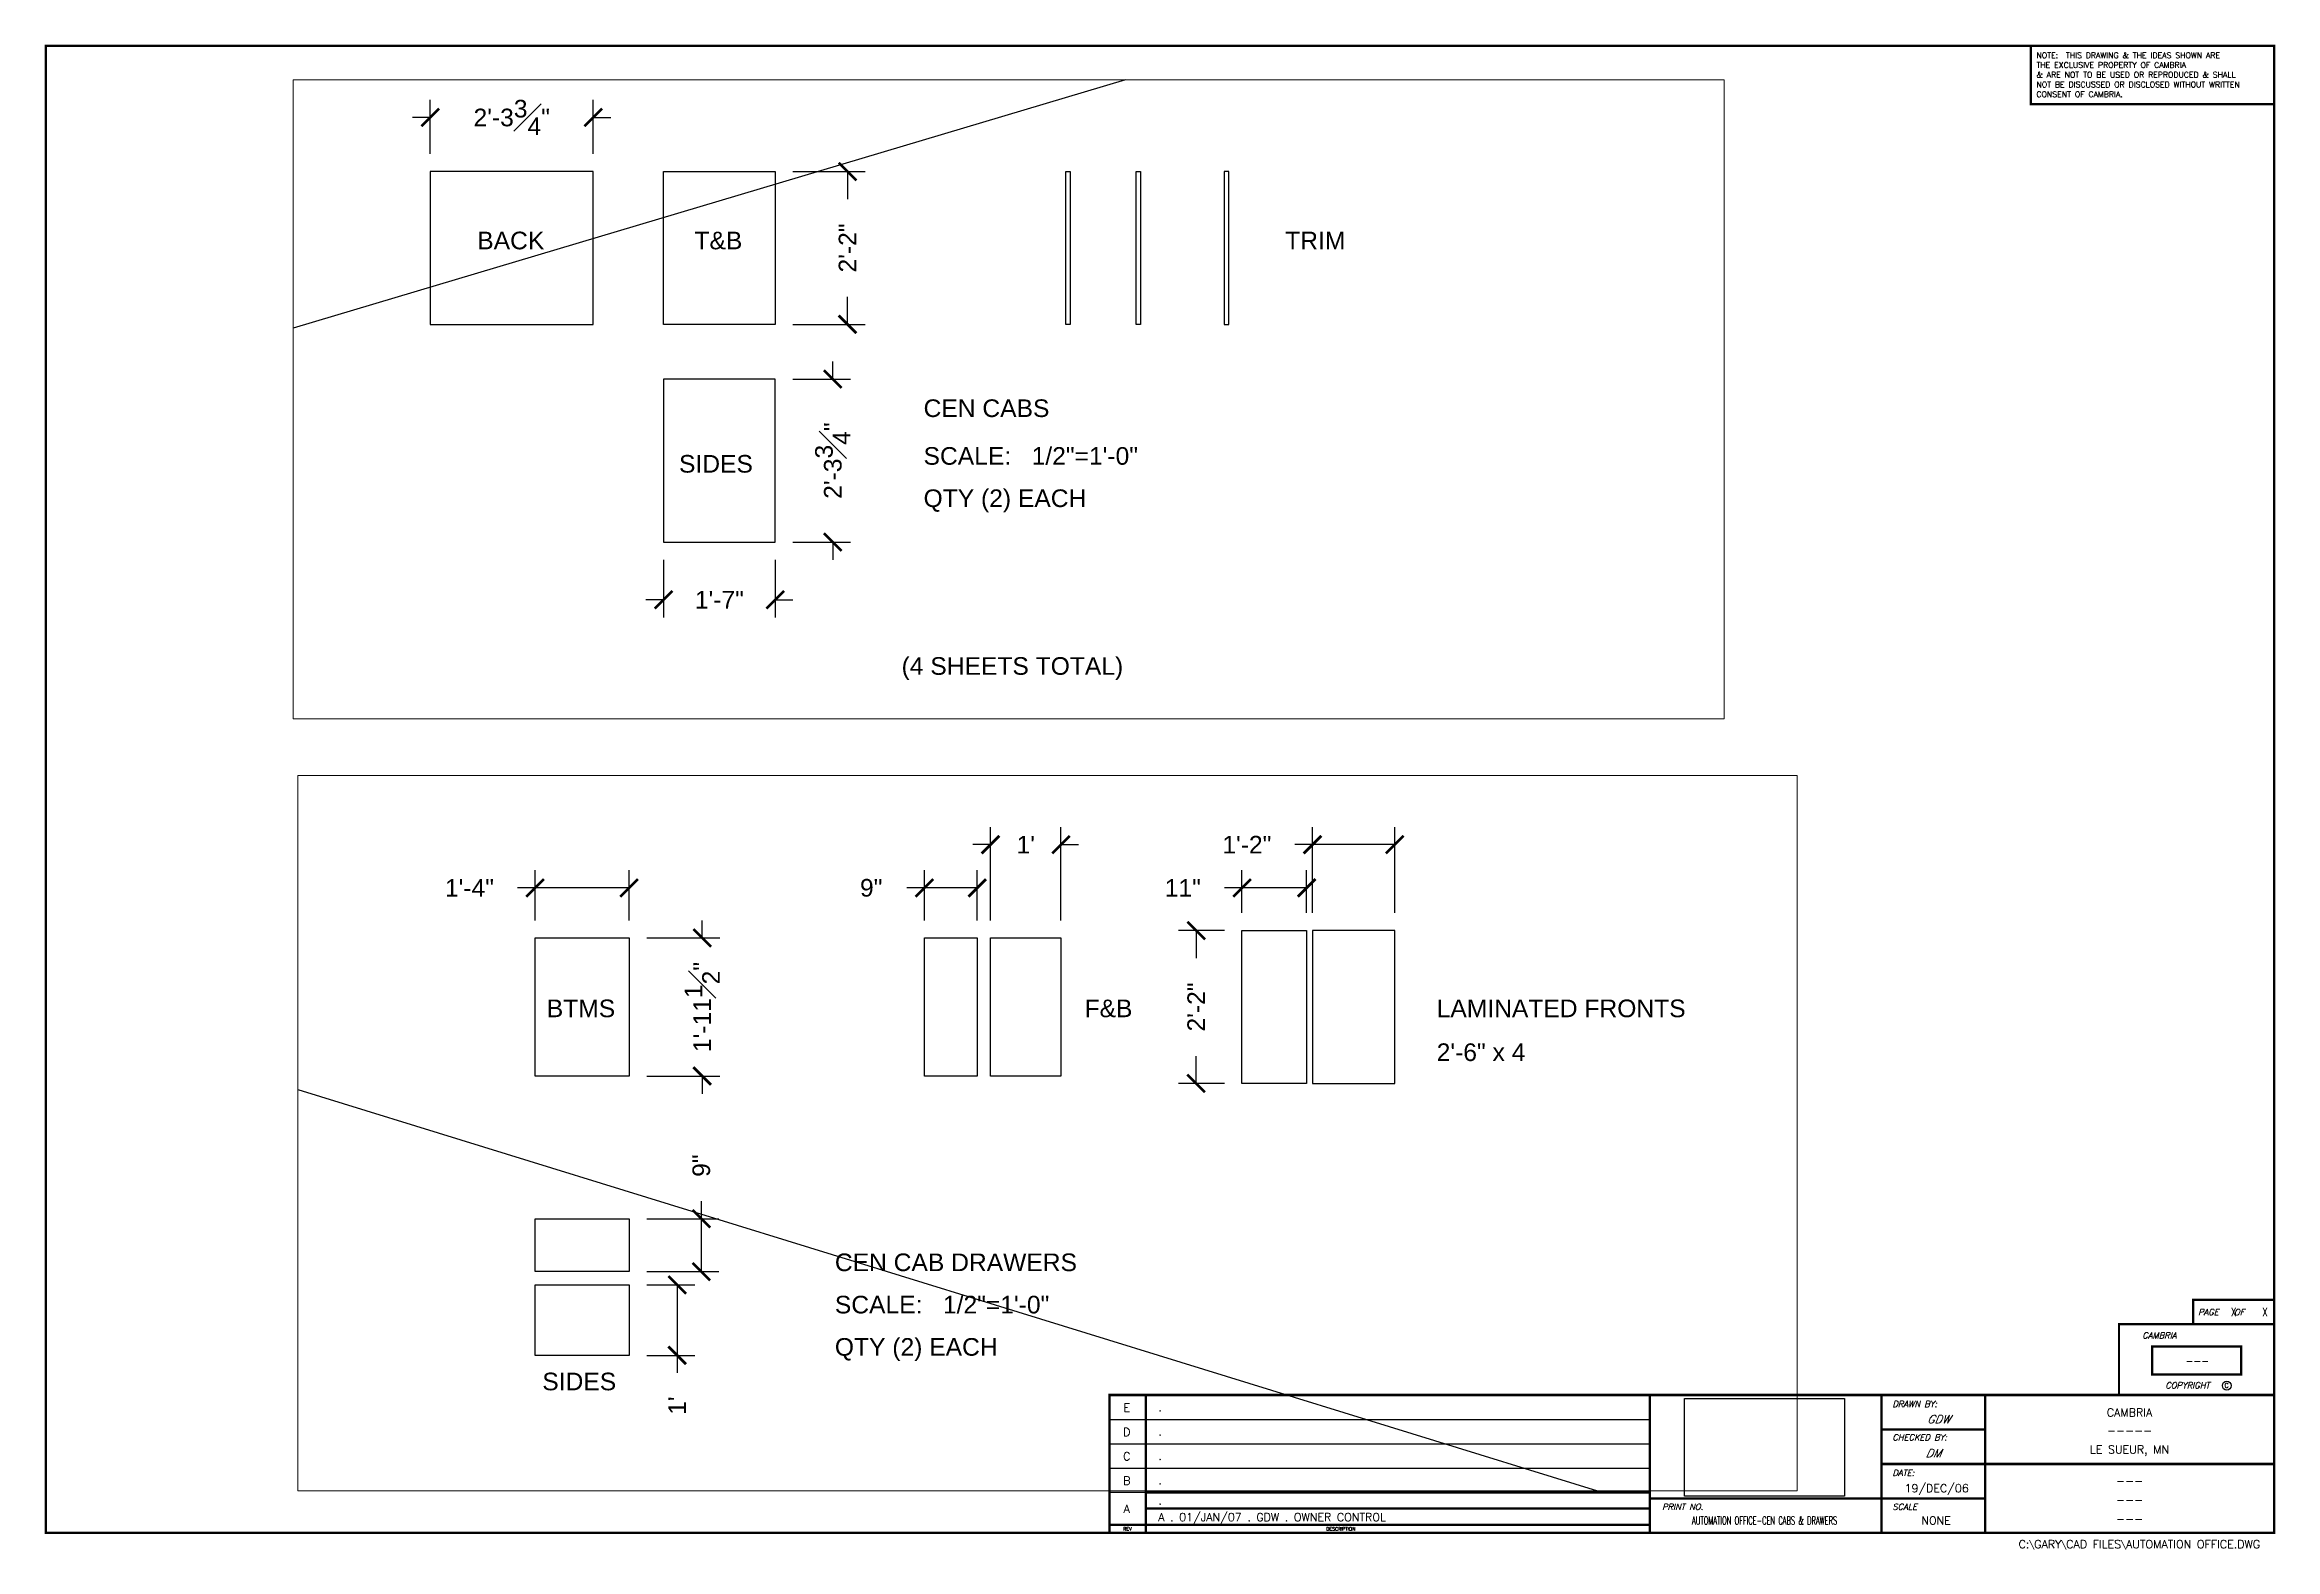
# Paper-space layout 'Cen Cabs & Drawers' of a CAD drawing. Header units: inches. Extents: x 0 to 15.8, y -0.1 to 10.6.
# The model-space entities are those that its viewports show. They can reach past a viewport. Long polylines and large blocks are cut down to what shows.
import ezdxf
from ezdxf.enums import TextEntityAlignment as Align

# ---------------------------------------------------------------- set-up
doc = ezdxf.new("R2010")
doc.units = ezdxf.units.IN
doc.header["$LTSCALE"] = 0.5
doc.header["$MEASUREMENT"] = 0
doc.header["$PDMODE"] = 34
doc.layers.get('0').update_dxf_attribs({"color": 1})
for name, color, linetype in [('Dim', 33, 'Continuous'), ('Nova_Attributes', 7, 'Continuous'), ('Nova_Border', 5, 'Continuous'), ('Text', 30, 'Continuous')]:
    doc.layers.add(name, color=color, linetype=linetype)
doc.layers.add('vPorts', color=111, linetype='Continuous', plot=False)
doc.styles.add('Arial', font='ARIAL.TTF')
doc.styles.add('ITALIC', font='ITALIC.SHX')
doc.styles.add('ROMANS', font='romans.shx', dxfattribs={"width": 0.85})
doc.styles.add('SHX', font='scriptc', dxfattribs={"oblique": 10})
doc.styles.get("Standard").update_dxf_attribs({"font": 'simplex.shx'})
doc.dimstyles.get("Standard").update_dxf_attribs({"dimtxt": 0.18, "dimasz": 0.18, "dimexe": 0.0625, "dimexo": 0.0625, "dimgap": 0.09, "dimtad": 0, "dimtih": 1, "dimtoh": 1, "dimdec": 4, "dimzin": 0, "dimdsep": 46, "dimtxsty": 'Standard', "dimcen": 0.09, "dimclrt": 92, "dimadec": 0, "dimazin": 0, "dimtfac": 1, "dimtdec": 4, "dimtofl": 0, "dimtmove": 0, "dimatfit": 3, "dimfxl": 0, "dimtolj": 1, "dimtzin": 0, "dimarcsym": 0})
picture_1 = doc.add_image_def('image1.bmp', size_in_pixel=(159, 97))

# ---------------------------------------------------------------- blocks, each defined once
blk = doc.blocks.new('Cambria Title Block')
for p, q in [((65.75, 8.65), (137.57, 8.65)), ((65.75, 0.15), (65.75, 8.65)), ((67.99, 0.15), (67.99, 8.65)), ((99.07, 0.15), (99.07, 8.65)), ((113.35, 0.15), (113.35, 8.65)), ((119.75, 0.15), (119.75, 8.65)), ((65.75, 7.15), (99.07, 7.15)), ((65.75, 5.65), (99.07, 5.65)), ((113.35, 6.53), (119.75, 6.53)), ((65.75, 4.15), (99.07, 4.15)), ((113.35, 4.4), (137.57, 4.4)), ((65.75, 2.65), (99.07, 2.65)), ((67.99, 1.65), (99.07, 1.65)), ((99.07, 2.27), (119.75, 2.27)), ((65.75, 0.65), (99.07, 0.65)), ((65.75, 0.15), (137.57, 0.15))]:
    blk.add_line(p, q)
at = {"const_width": 0.15}
blk.add_lwpolyline([(137.57, 0.15), (0.15, 0.15), (0.15, 91.85), (137.57, 91.85)], close=True, dxfattribs=at)
for points, const_width in [([(122.57, 91.85), (122.57, 88.25), (137.57, 88.25)], 0.15), ([(137.57, 14.52), (132.57, 14.52), (132.57, 13.02)], 0.15), ([(137.57, 13.02), (128, 13.02), (128, 8.65)], 0.14), ([(135.53, 11.65), (130.04, 11.65), (130.04, 9.92), (135.53, 9.92), (135.53, 11.65)], 0.14), ([(137.57, 8.65), (65.75, 8.65), (65.75, 0.15)], 0.15), ([(67.99, 8.65), (67.99, 0.15)], 0.15), ([(99.07, 8.65), (99.07, 0.15)], 0.15), ([(113.35, 8.65), (113.35, 0.15)], 0.15), ([(119.75, 8.65), (119.75, 0.15)], 0.15), ([(113.35, 6.53), (119.75, 6.53)], 0.15), ([(137.57, 4.4), (113.35, 4.4)], 0.15), ([(67.99, 2.65), (99.07, 2.65)], 0.15), ([(67.99, 1.65), (99.07, 1.65)], 0.15), ([(119.75, 2.27), (99.07, 2.27)], 0.15), ([(99.07, 0.65), (65.75, 0.65)], 0.15)]:
    blk.add_lwpolyline(points, dxfattribs=dict(const_width=const_width))
blk.add_circle((134.65, 9.23), 0.274)
for s, p in [('THE EXCLUSIVE PROPERTY OF CAMBRIA', (122.91, 90.49)), ('NOTE:  THIS DRAWING & THE IDEAS SHOWN ARE', (122.91, 91.09)), ('& ARE NOT TO BE USED OR REPRODUCED & SHALL', (122.91, 89.89)), ('NOT BE DISCUSSED OR DISCLOSED WITHOUT WRITTEN', (122.91, 89.29)), ('CONSENT OF CAMBRIA.', (122.91, 88.69))]:
    blk.add_text(s, height=0.35).set_placement(p)
for s, height, style, p in [('PAGE   OF    ', 0.375, 'ITALIC', (132.88, 13.58)), ('CAMBRIA', 0.375, 'ITALIC', (129.44, 12.14)), ('DRAWN BY:', 0.375, 'ITALIC', (114.03, 7.91)), ('COPYRIGHT', 0.375, 'ITALIC', (130.86, 9.06)), ('C', 0.281, 'ROMANS', (134.51, 9.1)), ('CHECKED BY:', 0.375, 'ITALIC', (114.03, 5.85)), ('DATE:', 0.375, 'ITALIC', (114.03, 3.66)), ('PRINT NO.', 0.375, 'ITALIC', (99.82, 1.57)), ('SCALE', 0.375, 'ITALIC', (114.03, 1.57))]:
    blk.add_text(s, height=height, dxfattribs=dict(style=style)).set_placement(p)
at = {"width": 0.75}
for p in [(135.08, 13.52), (137.01, 13.52)]:
    blk.add_text('X', height=0.5, dxfattribs=at).set_placement(p, align=Align.CENTER)
for s, height, p in [('E', 0.5, (66.81, 7.62)), ('D', 0.5, (66.81, 6.12)), ('C', 0.5, (66.81, 4.62)), ('B', 0.5, (66.81, 3.12)), ('A', 0.5, (66.81, 1.38)), ('REV', 0.21, (66.86, 0.29)), ('DESCRIPTION', 0.21, (80.01, 0.29))]:
    blk.add_text(s, height=height).set_placement(p, align=Align.CENTER)
at = {"layer": 'Nova_Attributes', "style": 'ITALIC'}
blk.add_attdef('CHKD_DATE', text='', height=0.432, dxfattribs=at).set_placement((132.78, 10.53), align=Align.CENTER)
at = {"layer": 'Nova_Attributes'}
for tag, p in [('REV6', (68.76, 7.66)), ('REV5', (68.76, 6.16)), ('REV4', (68.76, 4.66)), ('REV3', (68.76, 3.16)), ('REV2', (68.76, 1.89)), ('REV1', (68.76, 0.87))]:
    blk.add_attdef(tag, p, '', height=0.5, dxfattribs=at)
at = {"layer": 'Nova_Attributes', "style": 'SHX', "oblique": 10}
for tag, p in [('DRW', (116.87, 6.91)), ('CHKD', (116.55, 4.81))]:
    blk.add_attdef(tag, text='', height=0.5, dxfattribs=at).set_placement(p, align=Align.CENTER)
at = {"layer": 'Nova_Attributes'}
for tag, p in [('CUSTOMER', (128.65, 7.32)), ('LOCATION', (128.65, 5.04)), ('PROJECT', (128.65, 6.2)), ('DRW_DATE', (116.76, 2.66)), ('DESC_1', (128.65, 3.11)), ('DESC_2', (128.65, 1.93)), ('DWG_NUM', (106.14, 0.66)), ('SCALE', (116.73, 0.66)), ('DESC_3', (128.65, 0.76))]:
    blk.add_attdef(tag, text='', height=0.5, dxfattribs=at).set_placement(p, align=Align.CENTER)
blk.add_attdef('FILE', text='', height=0.5, dxfattribs=at).set_placement((136.71, -0.8), align=Align.RIGHT)
image = blk.add_image(picture_1, insert=(101.21, 2.42), size_in_units=(9.87, 6.02))
image.dxf.flags = 7
blk = doc.blocks.new('_ArchTick')
at = {"color": 0, "linetype": 'ByBlock', "const_width": 0.15}
blk.add_lwpolyline([(-0.5, -0.5), (0.5, 0.5)], dxfattribs=at)
blk = doc.blocks.new('*D82')
at = {"layer": 'Defpoints', "color": 0}
for p in [(794.17, -603.07), (794.17, -629.07), (806.48, -629.07)]:
    blk.add_point(p, dxfattribs=at)
at = {"layer": 'Dim', "color": 0, "lineweight": -2}
for p, q in [((797.17, -603.07), (809.48, -603.07)), ((806.48, -603.07), (806.48, -607.74)), ((806.48, -629.07), (806.48, -624.41)), ((797.17, -629.07), (809.48, -629.07))]:
    blk.add_line(p, q, dxfattribs=at)
at = {"layer": 'Dim', "color": 0, "lineweight": -2, "xscale": 3, "yscale": 3, "zscale": 3}
for p, rotation in [((806.48, -603.07), 90), ((806.48, -629.07), 270)]:
    blk.add_blockref('_ArchTick', p, dxfattribs=dict(at, rotation=rotation))
at = {"layer": 'Dim', "color": 92, "insert": (806.48, -616.07), "char_height": 3, "attachment_point": 5, "rotation": 90, "style": 'Arial'}
blk.add_mtext('\\A1;2\'-2"', dxfattribs=at)
blk = doc.blocks.new('*D83')
at = {"layer": 'Defpoints', "color": 0}
for p in [(794.17, -638.38), (794.17, -666.13), (803.97, -666.13)]:
    blk.add_point(p, dxfattribs=at)
at = {"layer": 'Dim', "color": 0, "lineweight": -2}
for p, q in [((803.97, -638.38), (803.97, -635.38)), ((797.17, -638.38), (806.97, -638.38)), ((797.17, -666.13), (806.97, -666.13)), ((803.97, -666.13), (803.97, -669.13))]:
    blk.add_line(p, q, dxfattribs=at)
at = {"layer": 'Dim', "color": 0, "lineweight": -2, "xscale": 3, "yscale": 3, "zscale": 3}
for p, rotation in [((803.97, -638.38), 270), ((803.97, -666.13), 90)]:
    blk.add_blockref('_ArchTick', p, dxfattribs=dict(at, rotation=rotation))
at = {"layer": 'Dim', "color": 92, "insert": (803.97, -652.26), "char_height": 3, "attachment_point": 5, "rotation": 90, "style": 'Arial'}
blk.add_mtext('\\A1;2\'-3{\\H1.000000x;\\S3#4;}"', dxfattribs=at)
blk = doc.blocks.new('*D84')
at = {"layer": 'Defpoints', "color": 0}
for p in [(775.17, -666.13), (794.17, -666.13), (775.17, -675.94)]:
    blk.add_point(p, dxfattribs=at)
at = {"layer": 'Dim', "color": 0, "lineweight": -2}
for p, q in [((775.17, -669.13), (775.17, -678.94)), ((794.17, -669.13), (794.17, -678.94)), ((775.17, -675.94), (772.17, -675.94)), ((794.17, -675.94), (797.17, -675.94))]:
    blk.add_line(p, q, dxfattribs=at)
at = {"layer": 'Dim', "color": 0, "lineweight": -2, "xscale": 3, "yscale": 3, "zscale": 3}
blk.add_blockref('_ArchTick', (775.17, -675.94), dxfattribs=at)
at = {"layer": 'Dim', "color": 0, "lineweight": -2, "xscale": 3, "yscale": 3, "zscale": 3, "rotation": 180}
blk.add_blockref('_ArchTick', (794.17, -675.94), dxfattribs=at)
at = {"layer": 'Dim', "color": 92, "insert": (784.67, -675.94), "char_height": 3, "attachment_point": 5, "style": 'Arial'}
blk.add_mtext('\\A1;1\'-7"', dxfattribs=at)
blk = doc.blocks.new('*D85')
at = {"layer": 'Defpoints', "color": 0}
for p in [(763.21, -593.86), (735.46, -603.07), (763.21, -603.07)]:
    blk.add_point(p, dxfattribs=at)
at = {"layer": 'Dim', "color": 0, "lineweight": -2}
for p, q in [((735.46, -600.07), (735.46, -590.86)), ((763.21, -600.07), (763.21, -590.86)), ((735.46, -593.86), (732.46, -593.86)), ((763.21, -593.86), (766.21, -593.86))]:
    blk.add_line(p, q, dxfattribs=at)
at = {"layer": 'Dim', "color": 0, "lineweight": -2, "xscale": 3, "yscale": 3, "zscale": 3}
blk.add_blockref('_ArchTick', (735.46, -593.86), dxfattribs=at)
at = {"layer": 'Dim', "color": 0, "lineweight": -2, "xscale": 3, "yscale": 3, "zscale": 3, "rotation": 180}
blk.add_blockref('_ArchTick', (763.21, -593.86), dxfattribs=at)
at = {"layer": 'Dim', "color": 92, "insert": (749.33, -593.86), "char_height": 3, "attachment_point": 5, "style": 'Arial'}
blk.add_mtext('\\A1;2\'-3{\\H1.000000x;\\S3#4;}"', dxfattribs=at)
blk = doc.blocks.new('*D97')
at = {"layer": 'Defpoints', "color": 0}
for p in [(797.17, -767.34), (797.17, -776.34), (809.48, -776.34)]:
    blk.add_point(p, dxfattribs=at)
at = {"layer": 'Dim', "color": 0, "lineweight": -2}
for p, q in [((809.48, -767.34), (809.48, -764.34)), ((800.17, -767.34), (812.48, -767.34)), ((809.48, -776.34), (809.48, -767.34)), ((800.17, -776.34), (812.48, -776.34))]:
    blk.add_line(p, q, dxfattribs=at)
at = {"layer": 'Dim', "color": 0, "lineweight": -2, "xscale": 3, "yscale": 3, "zscale": 3}
for p, rotation in [((809.48, -767.34), 90), ((809.48, -776.34), 270)]:
    blk.add_blockref('_ArchTick', p, dxfattribs=dict(at, rotation=rotation))
at = {"layer": 'Dim', "color": 92, "insert": (809.48, -758.3), "char_height": 3, "attachment_point": 5, "rotation": 90, "style": 'Arial'}
blk.add_mtext('\\A1;9"', dxfattribs=at)
blk = doc.blocks.new('*D98')
at = {"layer": 'Defpoints', "color": 0}
for p in [(797.17, -719.55), (809.62, -719.55), (797.17, -743.05)]:
    blk.add_point(p, dxfattribs=at)
at = {"layer": 'Dim', "color": 0, "lineweight": -2}
for p, q in [((809.62, -719.55), (809.62, -716.55)), ((800.17, -719.55), (812.62, -719.55)), ((800.17, -743.05), (812.62, -743.05)), ((809.62, -743.05), (809.62, -746.05))]:
    blk.add_line(p, q, dxfattribs=at)
at = {"layer": 'Dim', "color": 0, "lineweight": -2, "xscale": 3, "yscale": 3, "zscale": 3}
for p, rotation in [((809.62, -719.55), 270), ((809.62, -743.05), 90)]:
    blk.add_blockref('_ArchTick', p, dxfattribs=dict(at, rotation=rotation))
at = {"layer": 'Dim', "color": 92, "insert": (809.62, -731.3), "char_height": 3, "attachment_point": 5, "rotation": 90, "style": 'Arial'}
blk.add_mtext('\\A1;1\'-11{\\H1.000000x;\\S1#2;}"', dxfattribs=at)
blk = doc.blocks.new('*D99')
at = {"layer": 'Defpoints', "color": 0}
for p in [(781.17, -711.03), (781.17, -719.55), (797.17, -719.55)]:
    blk.add_point(p, dxfattribs=at)
at = {"layer": 'Dim', "color": 0, "lineweight": -2}
for p, q in [((781.17, -716.55), (781.17, -708.03)), ((797.17, -716.55), (797.17, -708.03)), ((781.17, -711.03), (778.17, -711.03)), ((797.17, -711.03), (781.17, -711.03))]:
    blk.add_line(p, q, dxfattribs=at)
at = {"layer": 'Dim', "color": 0, "lineweight": -2, "xscale": 3, "yscale": 3, "zscale": 3, "rotation": 180}
blk.add_blockref('_ArchTick', (781.17, -711.03), dxfattribs=at)
at = {"layer": 'Dim', "color": 0, "lineweight": -2, "xscale": 3, "yscale": 3, "zscale": 3}
blk.add_blockref('_ArchTick', (797.17, -711.03), dxfattribs=at)
at = {"layer": 'Dim', "color": 92, "insert": (770.01, -711.03), "char_height": 3, "attachment_point": 5, "style": 'Arial'}
blk.add_mtext('\\A1;1\'-4"', dxfattribs=at)
blk = doc.blocks.new('*D100')
at = {"layer": 'Defpoints', "color": 0}
for p in [(797.17, -778.59), (797.17, -790.59), (805.37, -790.59)]:
    blk.add_point(p, dxfattribs=at)
at = {"layer": 'Dim', "color": 0, "lineweight": -2}
for p, q in [((800.17, -778.59), (808.37, -778.59)), ((805.37, -778.59), (805.37, -790.59)), ((800.17, -790.59), (808.37, -790.59)), ((805.37, -790.59), (805.37, -793.59))]:
    blk.add_line(p, q, dxfattribs=at)
at = {"layer": 'Dim', "color": 0, "lineweight": -2, "xscale": 3, "yscale": 3, "zscale": 3}
for p, rotation in [((805.37, -778.59), 90), ((805.37, -790.59), 270)]:
    blk.add_blockref('_ArchTick', p, dxfattribs=dict(at, rotation=rotation))
at = {"layer": 'Dim', "color": 92, "insert": (805.37, -799.15), "char_height": 3, "attachment_point": 5, "rotation": 90, "style": 'Arial'}
blk.add_mtext("\\A1;1'", dxfattribs=at)
blk = doc.blocks.new('*D101')
at = {"layer": 'Defpoints', "color": 0}
for p in [(858.69, -703.67), (858.69, -719.55), (870.69, -719.55)]:
    blk.add_point(p, dxfattribs=at)
at = {"layer": 'Dim', "color": 0, "lineweight": -2}
for p, q in [((858.69, -716.55), (858.69, -700.67)), ((870.69, -716.55), (870.69, -700.67)), ((858.69, -703.67), (855.69, -703.67)), ((870.69, -703.67), (873.69, -703.67))]:
    blk.add_line(p, q, dxfattribs=at)
at = {"layer": 'Dim', "color": 0, "lineweight": -2, "xscale": 3, "yscale": 3, "zscale": 3}
blk.add_blockref('_ArchTick', (858.69, -703.67), dxfattribs=at)
at = {"layer": 'Dim', "color": 0, "lineweight": -2, "xscale": 3, "yscale": 3, "zscale": 3, "rotation": 180}
blk.add_blockref('_ArchTick', (870.69, -703.67), dxfattribs=at)
at = {"layer": 'Dim', "color": 92, "insert": (864.69, -703.67), "char_height": 3, "attachment_point": 5, "style": 'Arial'}
blk.add_mtext("\\A1;1'", dxfattribs=at)
blk = doc.blocks.new('*D102')
at = {"layer": 'Defpoints', "color": 0}
for p in [(847.44, -711.03), (847.44, -719.55), (856.44, -719.55)]:
    blk.add_point(p, dxfattribs=at)
at = {"layer": 'Dim', "color": 0, "lineweight": -2}
for p, q in [((847.44, -716.55), (847.44, -708.03)), ((856.44, -716.55), (856.44, -708.03)), ((847.44, -711.03), (844.44, -711.03)), ((856.44, -711.03), (847.44, -711.03))]:
    blk.add_line(p, q, dxfattribs=at)
at = {"layer": 'Dim', "color": 0, "lineweight": -2, "xscale": 3, "yscale": 3, "zscale": 3, "rotation": 180}
blk.add_blockref('_ArchTick', (847.44, -711.03), dxfattribs=at)
at = {"layer": 'Dim', "color": 0, "lineweight": -2, "xscale": 3, "yscale": 3, "zscale": 3}
blk.add_blockref('_ArchTick', (856.44, -711.03), dxfattribs=at)
at = {"layer": 'Dim', "color": 92, "insert": (838.39, -711.03), "char_height": 3, "attachment_point": 5, "style": 'Arial'}
blk.add_mtext('\\A1;9"', dxfattribs=at)
blk = doc.blocks.new('*D103')
at = {"layer": 'Defpoints', "color": 0}
for p in [(913.5, -703.67), (913.5, -718.3), (927.5, -718.3)]:
    blk.add_point(p, dxfattribs=at)
at = {"layer": 'Dim', "color": 0, "lineweight": -2}
for p, q in [((913.5, -715.3), (913.5, -700.67)), ((927.5, -715.3), (927.5, -700.67)), ((913.5, -703.67), (910.5, -703.67)), ((927.5, -703.67), (913.5, -703.67))]:
    blk.add_line(p, q, dxfattribs=at)
at = {"layer": 'Dim', "color": 0, "lineweight": -2, "xscale": 3, "yscale": 3, "zscale": 3, "rotation": 180}
blk.add_blockref('_ArchTick', (913.5, -703.67), dxfattribs=at)
at = {"layer": 'Dim', "color": 0, "lineweight": -2, "xscale": 3, "yscale": 3, "zscale": 3}
blk.add_blockref('_ArchTick', (927.5, -703.67), dxfattribs=at)
at = {"layer": 'Dim', "color": 92, "insert": (902.33, -703.67), "char_height": 3, "attachment_point": 5, "style": 'Arial'}
blk.add_mtext('\\A1;1\'-2"', dxfattribs=at)
blk = doc.blocks.new('*D104')
at = {"layer": 'Defpoints', "color": 0}
for p in [(901.5, -711.03), (901.5, -718.3), (912.5, -718.3)]:
    blk.add_point(p, dxfattribs=at)
at = {"layer": 'Dim', "color": 0, "lineweight": -2}
for p, q in [((901.5, -715.3), (901.5, -708.03)), ((912.5, -715.3), (912.5, -708.03)), ((901.5, -711.03), (898.5, -711.03)), ((912.5, -711.03), (901.5, -711.03))]:
    blk.add_line(p, q, dxfattribs=at)
at = {"layer": 'Dim', "color": 0, "lineweight": -2, "xscale": 3, "yscale": 3, "zscale": 3, "rotation": 180}
blk.add_blockref('_ArchTick', (901.5, -711.03), dxfattribs=at)
at = {"layer": 'Dim', "color": 0, "lineweight": -2, "xscale": 3, "yscale": 3, "zscale": 3}
blk.add_blockref('_ArchTick', (912.5, -711.03), dxfattribs=at)
at = {"layer": 'Dim', "color": 92, "insert": (891.43, -711.03), "char_height": 3, "attachment_point": 5, "style": 'Arial'}
blk.add_mtext('\\A1;11"', dxfattribs=at)
blk = doc.blocks.new('*D106')
at = {"layer": 'Defpoints', "color": 0}
for p in [(893.7, -718.3), (901.5, -718.3), (901.5, -744.3)]:
    blk.add_point(p, dxfattribs=at)
at = {"layer": 'Dim', "color": 0, "lineweight": -2}
for p, q in [((898.5, -718.3), (890.7, -718.3)), ((893.7, -718.3), (893.7, -722.97)), ((893.7, -744.3), (893.7, -739.64)), ((898.5, -744.3), (890.7, -744.3))]:
    blk.add_line(p, q, dxfattribs=at)
at = {"layer": 'Dim', "color": 0, "lineweight": -2, "xscale": 3, "yscale": 3, "zscale": 3}
for p, rotation in [((893.7, -718.3), 90), ((893.7, -744.3), 270)]:
    blk.add_blockref('_ArchTick', p, dxfattribs=dict(at, rotation=rotation))
at = {"layer": 'Dim', "color": 92, "insert": (893.7, -731.3), "char_height": 3, "attachment_point": 5, "rotation": 90, "style": 'Arial'}
blk.add_mtext('\\A1;2\'-2"', dxfattribs=at)

msp = doc.modelspace()

# ---------------------------------------------------------------- linework, layer by layer
for p, q in [((72.69154, -538.94454), (1033.10439, -835.61324)), ((1022.70622, -537.05493), (98.21432, -812.93792))]:
    msp.add_line(p, q)
for points in [[(763.20807, -629.07489), (763.20807, -603.07489), (735.45807, -603.07489), (735.45807, -629.07489)], [(775.17223, -603.07489), (794.17223, -603.07489), (794.17223, -629.07489), (775.17223, -629.07489)], [(843.61767, -629.07489), (843.61767, -603.07489), (844.36767, -603.07489), (844.36767, -629.07489)], [(855.61767, -629.07489), (855.61767, -603.07489), (856.36767, -603.07489), (856.36767, -629.07489)], [(871.36767, -629.07489), (871.36767, -603.07489), (870.61767, -603.07489), (870.61767, -629.07489)], [(775.17223, -666.13202), (794.17223, -666.13202), (794.17223, -638.38202), (775.17223, -638.38202)], [(781.17223, -719.55454), (797.17223, -719.55454), (797.17223, -743.05454), (781.17223, -743.05454)], [(847.43592, -743.05454), (847.43592, -719.55454), (856.43592, -719.55454), (856.43592, -743.05454)], [(858.68592, -743.05454), (858.68592, -719.55454), (870.68592, -719.55454), (870.68592, -743.05454)], [(781.17223, -767.33958), (797.17223, -767.33958), (797.17223, -776.33958), (781.17223, -776.33958)], [(781.17223, -778.58958), (797.17223, -778.58958), (797.17223, -790.58958), (781.17223, -790.58958)]]:
    msp.add_lwpolyline(points, close=True)
at = {"color": 3}
for points in [[(901.49766, -744.30454), (901.49766, -718.30454), (912.49766, -718.30454), (912.49766, -744.30454)], [(927.49766, -744.30454), (927.49766, -718.30454), (913.49766, -718.30454), (913.49766, -744.30454)]]:
    msp.add_lwpolyline(points, close=True, dxfattribs=at)

# ---------------------------------------------------------------- texts
at = {"layer": 'Text', "style": 'Arial'}
for s, p in [('BACK', (743.45858, -616.29849)), ('T&B', (780.42987, -616.29849)), ('TRIM', (880.97387, -616.29849)), ('CEN CABS', (819.42417, -644.84286)), ('SIDES', (777.80311, -654.30554)), ('SCALE:   1/2"=1\'-0"', (819.42417, -652.96528)), ('QTY (2) EACH', (819.42417, -660.16498)), ('(4 SHEETS TOTAL)', (815.68508, -688.71649)), ('BTMS', (783.17139, -733.03383)), ('F&B', (874.70257, -733.03383)), ('LAMINATED FRONTS', (934.63773, -733.03383)), ('2\'-6" x 4', (934.63773, -740.49198)), ('CEN CAB DRAWERS', (832.20262, -776.25459)), ('SCALE:   1/2"=1\'-0"', (832.20262, -783.4543)), ('QTY (2) EACH', (832.20262, -790.65401)), ('SIDES', (782.40606, -796.53518))]:
    msp.add_text(s, height=3, dxfattribs=at).set_placement(p)

# ---------------------------------------------------------------- dimensions: what is measured, and where the dimension line sits
at = {"layer": 'Dim'}
for base, p1, p2, picture, middle in [((763.20807, -593.85694), (735.45807, -603.07489), (763.20807, -603.07489), '*D85', (749.33307, -593.85694)), ((775.17223, -675.93685), (794.17223, -666.13202), (775.17223, -666.13202), '*D84', (784.67223, -675.93685)), ((858.68592, -703.66661), (870.68592, -719.55454), (858.68592, -719.55454), '*D101', (864.68592, -703.66661)), ((913.49766, -703.66661), (927.49766, -718.30454), (913.49766, -718.30454), '*D103', (902.33148, -703.66661)), ((781.17223, -711.02863), (797.17223, -719.55454), (781.17223, -719.55454), '*D99', (770.00605, -711.02863)), ((847.43592, -711.02863), (856.43592, -719.55454), (847.43592, -719.55454), '*D102', (838.39184, -711.02863)), ((901.49766, -711.02863), (912.49766, -718.30454), (901.49766, -718.30454), '*D104', (891.42936, -711.02863))]:
    dim = msp.add_linear_dim(base=base, p1=p1, p2=p2, dimstyle='Standard', override={"dimscale": 48, "dimtxt": 0.0625, "dimasz": 0.0625, "dimtih": 0, "dimtoh": 0, "dimlunit": 4, "dimtxsty": 'Arial', "dimblk": 'ArchTick', "dimazin": 1, "dimfrac": 1}, dxfattribs=at)
    dim.commit()
    dim.dimension.update_dxf_attribs({"geometry": picture, "text_midpoint": middle})
for base, p1, p2, angle, picture, middle in [((806.47604, -629.07489), (794.17223, -603.07489), (794.17223, -629.07489), 90, '*D82', (806.47604, -616.07489)), ((803.96893, -666.13202), (794.17223, -638.38202), (794.17223, -666.13202), 270, '*D83', (803.96893, -652.25702)), ((809.61901, -719.55454), (797.17223, -743.05454), (797.17223, -719.55454), 90, '*D98', (809.61901, -731.30454)), ((893.70136, -718.30454), (901.49766, -744.30454), (901.49766, -718.30454), 90, '*D106', (893.70136, -731.30454))]:
    dim = msp.add_linear_dim(base=base, p1=p1, p2=p2, angle=angle, dimstyle='Standard', override={"dimscale": 48, "dimtxt": 0.0625, "dimasz": 0.0625, "dimtih": 0, "dimtoh": 0, "dimlunit": 4, "dimtxsty": 'Arial', "dimblk": 'ArchTick', "dimazin": 1, "dimfrac": 1}, dxfattribs=at)
    dim.commit()
    dim.dimension.update_dxf_attribs({"geometry": picture, "text_midpoint": middle})
for base, p1, p2, picture, middle in [((809.47604, -776.33958), (797.17223, -767.33958), (797.17223, -776.33958), '*D97', (809.47604, -758.2955)), ((805.37348, -790.58958), (797.17223, -778.58958), (797.17223, -790.58958), '*D100', (805.37348, -799.14866))]:
    dim = msp.add_linear_dim(base=base, p1=p1, p2=p2, angle=90, dimstyle='Standard', override={"dimscale": 48, "dimtxt": 0.0625, "dimasz": 0.0625, "dimtih": 0, "dimtoh": 0, "dimlunit": 4, "dimtxsty": 'Arial', "dimblk": 'ArchTick', "dimazin": 1, "dimfrac": 1}, dxfattribs=at)
    dim.commit()
    dim.dimension.update_dxf_attribs({"geometry": picture, "text_midpoint": middle, "dimtype": 160})

psp = doc.layouts.new('Cen Cabs & Drawers')

# ---------------------------------------------------------------- block references
at = {"layer": 'Nova_Border'}
ref = psp.add_blockref('Cambria Title Block', (0, 0), dxfattribs=dict(at, xscale=0.115, yscale=0.115, zscale=0.115))
ref.add_attrib('CUSTOMER', 'CAMBRIA', dxfattribs={"layer": 'Nova_Attributes', "height": 0.0575}).set_placement((14.795, 0.842), align=Align.CENTER)
ref.add_attrib('PROJECT', '-----', dxfattribs={"layer": 'Nova_Attributes', "height": 0.0575}).set_placement((14.795, 0.713), align=Align.CENTER)
ref.add_attrib('LOCATION', 'LE SUEUR, MN', dxfattribs={"layer": 'Nova_Attributes', "height": 0.0575}).set_placement((14.795, 0.58), align=Align.CENTER)
ref.add_attrib('DWG_NUM', 'AUTOMATION OFFICE-CEN CABS & DRAWERS', dxfattribs={"layer": 'Nova_Attributes', "height": 0.0575, "width": 0.6}).set_placement((12.207, 0.076), align=Align.CENTER)
ref.add_attrib('DESC_1', '---', dxfattribs={"layer": 'Nova_Attributes', "height": 0.0575}).set_placement((14.795, 0.358), align=Align.CENTER)
ref.add_attrib('DESC_2', '---', dxfattribs={"layer": 'Nova_Attributes', "height": 0.0575}).set_placement((14.795, 0.222), align=Align.CENTER)
ref.add_attrib('DESC_3', '---', dxfattribs={"layer": 'Nova_Attributes', "height": 0.0575}).set_placement((14.795, 0.088), align=Align.CENTER)
ref.add_attrib('SCALE', 'NONE', dxfattribs={"layer": 'Nova_Attributes', "height": 0.0575}).set_placement((13.423, 0.076), align=Align.CENTER)
ref.add_attrib('DRW', 'GDW', dxfattribs={"layer": 'Nova_Attributes', "height": 0.0575, "style": 'SHX', "oblique": 10}).set_placement((13.44, 0.795), align=Align.CENTER)
ref.add_attrib('DRW_DATE', '19/DEC/06', dxfattribs={"layer": 'Nova_Attributes', "height": 0.0575}).set_placement((13.427, 0.305), align=Align.CENTER)
ref.add_attrib('CHKD', 'DM', dxfattribs={"layer": 'Nova_Attributes', "height": 0.0575, "style": 'SHX', "oblique": 10}).set_placement((13.403, 0.553), align=Align.CENTER)
ref.add_attrib('CHKD_DATE', '---', dxfattribs={"layer": 'Nova_Attributes', "height": 0.0497, "style": 'ITALIC'}).set_placement((15.27, 1.211), align=Align.CENTER)
ref.add_attrib('FILE', 'C:\\GARY\\CAD FILES\\AUTOMATION OFFICE.DWG', dxfattribs={"layer": 'Nova_Attributes', "height": 0.0575}).set_placement((15.721, -0.092), align=Align.RIGHT)
ref.add_attrib('REV1', 'A . 01/JAN/07 . GDW . OWNER CONTROL', (7.907, 0.1), dxfattribs={"layer": 'Nova_Attributes', "height": 0.0575})
ref.add_attrib('REV2', '.', (7.907, 0.217), dxfattribs={"layer": 'Nova_Attributes', "height": 0.0575})
ref.add_attrib('REV3', '.', (7.907, 0.363), dxfattribs={"layer": 'Nova_Attributes', "height": 0.0575})
ref.add_attrib('REV4', '.', (7.907, 0.535), dxfattribs={"layer": 'Nova_Attributes', "height": 0.0575})
ref.add_attrib('REV5', '.', (7.907, 0.708), dxfattribs={"layer": 'Nova_Attributes', "height": 0.0575})
ref.add_attrib('REV6', '.', (7.907, 0.88), dxfattribs={"layer": 'Nova_Attributes', "height": 0.0575})

# ---------------------------------------------------------------- viewports
at = {"layer": 'vPorts'}
psp.add_viewport(center=(6.845, 8.056), size=(10.149, 4.53013), view_center_point=(833.89389, -641.82969), view_height=108.7230194, dxfattribs=at)
psp.add_viewport(center=(7.121, 2.852), size=(10.634, 5.0735), view_center_point=(868.39238, -752.76814), view_height=121.7640574, status=3, dxfattribs=at)

doc.saveas('drawing.dxf')
